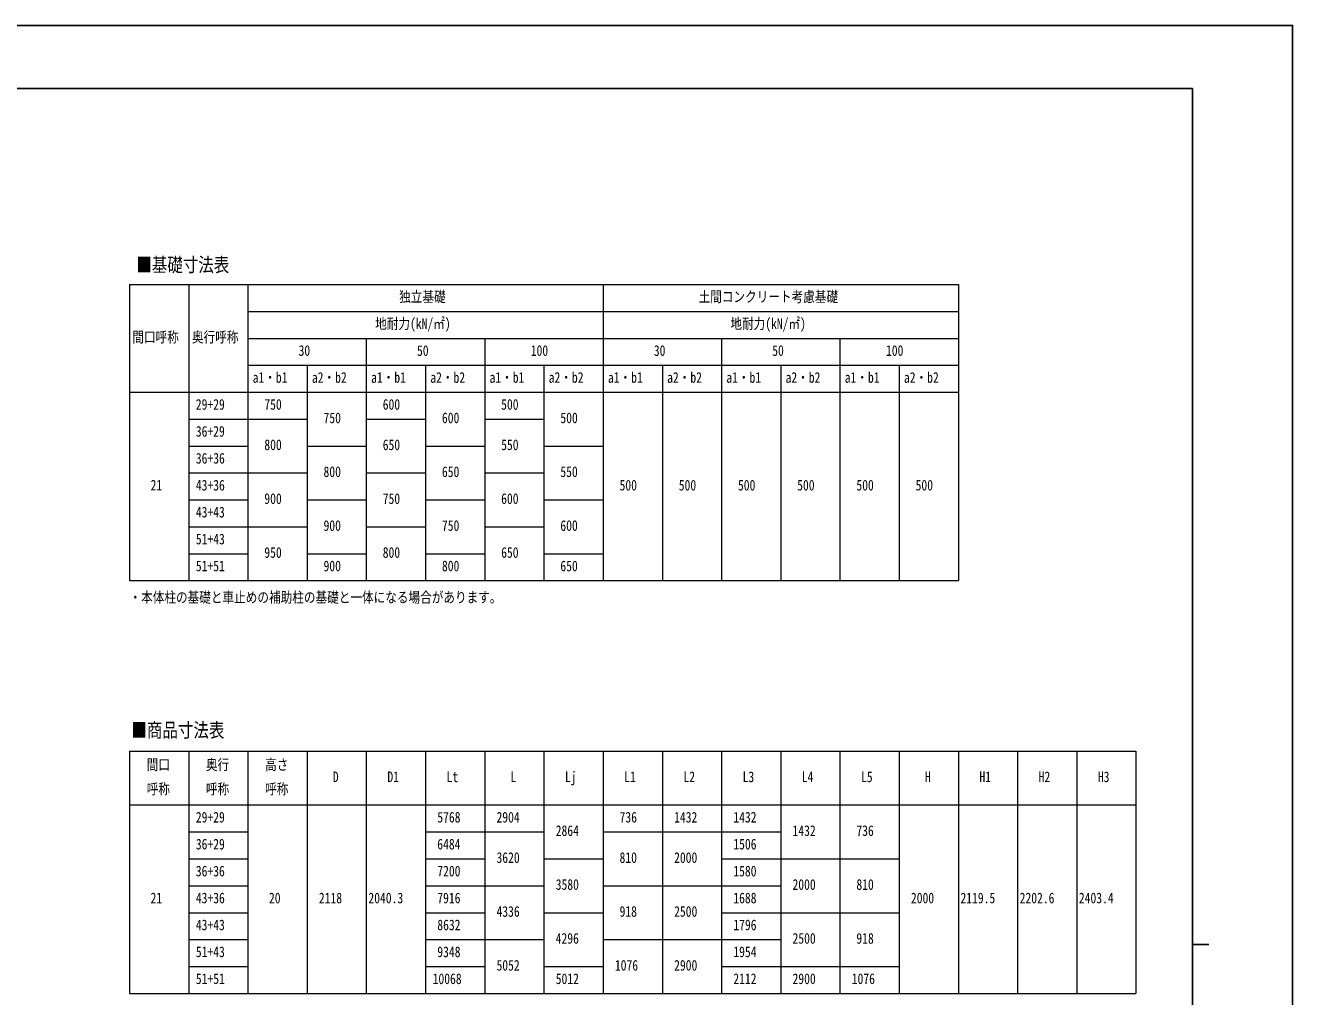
# Model space of a CAD drawing. Units: millimetres, scale not verified. Extents: x -13134 to 13134, y -8911 to 8914.
# Drawn here: x 1361 to 13134, y -105 to 8914 of the extents above; entities that cross this region are included whole.
import ezdxf
from ezdxf.enums import TextEntityAlignment as Align

# ---------------------------------------------------------------- set-up
doc = ezdxf.new("R2010")
doc.units = ezdxf.units.MM
doc.header["$LTSCALE"] = 40
doc.layers.add('0-1_TABLE1', color=7, linetype='Continuous', lineweight=18)
doc.layers.add('0-2_USER1', color=3, linetype='Continuous')
doc.layers.add('0-8_YKK_ZWAK', color=7, linetype='Continuous')
doc.styles.add('ＭＳ ゴシック', font='')
doc.styles.get('ＭＳ ゴシック').set_extended_font_data('MS Gothic')

msp = doc.modelspace()

# ---------------------------------------------------------------- linework, layer by layer
at = {"layer": '0-1_TABLE1'}
for p, q in [((2328.72, 6507.34), (10028.72, 6507.34)), ((2328.72, 6507.34), (2328.72, 3757.34)), ((2878.72, 6507.34), (2878.72, 3757.34)), ((6728.72, 6507.34), (6728.72, 3757.34)), ((3428.72, 6257.34), (10028.72, 6257.34)), ((3428.72, 6007.34), (10028.72, 6007.34)), ((7828.72, 6007.34), (7828.72, 3757.34)), ((8928.72, 6007.34), (8928.72, 3757.34)), ((3428.72, 5757.34), (10028.72, 5757.34)), ((7278.72, 5757.34), (7278.72, 3757.34)), ((8378.72, 5757.34), (8378.72, 3757.34)), ((9478.72, 5757.34), (9478.72, 3757.34)), ((2878.72, 5257.34), (3978.72, 5257.34)), ((4528.72, 5257.34), (5078.72, 5257.34)), ((5628.72, 5257.34), (6178.72, 5257.34)), ((2878.72, 5007.34), (3428.72, 5007.34)), ((3978.72, 5007.34), (4528.72, 5007.34)), ((5078.72, 5007.34), (5628.72, 5007.34)), ((6178.72, 5007.34), (6728.72, 5007.34)), ((2878.72, 4757.34), (3978.72, 4757.34)), ((4528.72, 4757.34), (5078.72, 4757.34)), ((5628.72, 4757.34), (6178.72, 4757.34)), ((2878.72, 4507.34), (3428.72, 4507.34)), ((3978.72, 4507.34), (4528.72, 4507.34)), ((5078.72, 4507.34), (5628.72, 4507.34)), ((6178.72, 4507.34), (6728.72, 4507.34)), ((4528.72, 4257.34), (5078.72, 4257.34)), ((5628.72, 4257.34), (6178.72, 4257.34)), ((2878.72, 4007.34), (3428.72, 4007.34)), ((3978.72, 4007.34), (4528.72, 4007.34)), ((5078.72, 4007.34), (5628.72, 4007.34)), ((6178.72, 4007.34), (6728.72, 4007.34)), ((2328.72, 2174.25), (11678.72, 2174.25)), ((2328.72, 2174.25), (2328.72, -75.75)), ((2878.72, 2174.25), (2878.72, -75.75)), ((3428.72, 2174.25), (3428.72, -75.75)), ((3978.72, 2174.25), (3978.72, -75.75)), ((4528.72, 2174.25), (4528.72, -75.75)), ((5078.72, 2174.25), (5078.72, -75.75)), ((7278.72, 2174.25), (7278.72, -75.75)), ((7828.72, 2174.25), (7828.72, -75.75)), ((8378.72, 2174.25), (8378.72, -75.75)), ((8928.72, 2174.25), (8928.72, -75.75)), ((9478.72, 2174.25), (9478.72, -75.75)), ((10028.72, 2174.25), (10028.72, -75.75)), ((10578.72, 2174.25), (10578.72, -75.75)), ((11128.72, 2174.25), (11128.72, -75.75)), ((11678.72, 2174.25), (11678.72, -75.75)), ((2328.72, 1674.25), (11678.72, 1674.25)), ((2878.72, 1424.25), (3428.72, 1424.25)), ((5078.72, 1424.25), (6178.72, 1424.25)), ((6728.72, 1424.25), (8378.72, 1424.25)), ((2878.72, 1174.25), (3428.72, 1174.25)), ((5078.72, 1174.25), (5628.72, 1174.25)), ((6178.72, 1174.25), (6728.72, 1174.25)), ((7828.72, 1174.25), (9478.72, 1174.25)), ((2878.72, 924.25), (3428.72, 924.25)), ((5078.72, 924.25), (6178.72, 924.25)), ((6728.72, 924.25), (8378.72, 924.25)), ((2878.72, 674.25), (3428.72, 674.25)), ((5078.72, 674.25), (5628.72, 674.25)), ((6178.72, 674.25), (6728.72, 674.25)), ((7828.72, 674.25), (9478.72, 674.25)), ((2878.72, 424.25), (3428.72, 424.25)), ((5078.72, 424.25), (6178.72, 424.25)), ((6728.72, 424.25), (8378.72, 424.25)), ((2878.72, 174.25), (3428.72, 174.25)), ((5078.72, 174.25), (5628.72, 174.25)), ((6178.72, 174.25), (6728.72, 174.25)), ((7828.72, 174.25), (9478.72, 174.25))]:
    msp.add_line(p, q, dxfattribs=at)
for points in [[(3428.72, 6507.34), (3428.72, 5257.34), (3428.72, 3757.34)], [(10028.72, 6507.34), (10028.72, 5757.34), (10028.72, 3757.34)], [(4528.72, 6007.34), (4528.72, 4757.34), (4528.72, 3757.34)], [(5628.72, 6007.34), (5628.72, 4757.34), (5628.72, 3757.34)], [(3978.72, 5757.34), (3978.72, 5007.34), (3978.72, 3757.34)], [(5078.72, 5757.34), (5078.72, 5007.34), (5078.72, 3757.34)], [(6178.72, 5757.34), (6178.72, 5007.34), (6178.72, 3757.34)], [(2328.72, 5507.34), (2878.72, 5507.34), (3428.72, 5507.34), (10028.72, 5507.34)], [(2878.72, 4257.34), (3428.72, 4257.34), (3978.72, 4257.34)], [(2328.72, 3757.34), (2878.72, 3757.34), (10028.72, 3757.34)], [(5628.72, 2174.25), (5628.72, 1424.25), (5628.72, 924.25), (5628.72, -75.75)], [(6178.72, 2174.25), (6178.72, 1174.25), (6178.72, -75.75)], [(6728.72, 2174.25), (6728.72, 924.25), (6728.72, -75.75)], [(2328.72, -75.75), (2878.72, -75.75), (3428.72, -75.75), (5078.72, -75.75), (9478.72, -75.75), (11678.72, -75.75)]]:
    msp.add_lwpolyline(points, dxfattribs=at)
at = {"layer": '0-8_YKK_ZWAK'}
for p, q in [((12204.16, 8328.6), (-11195.84, 8328.6)), ((12204.16, 8328.6), (12204.16, -7571.4)), ((12204.16, 378.6), (12354.16, 378.6))]:
    msp.add_line(p, q, dxfattribs=at)
msp.add_lwpolyline([(-12095.9, -8906.4), (13134.1, -8906.4), (13134.1, 8913.6), (-12095.9, 8913.6)], close=True, dxfattribs=at)

# ---------------------------------------------------------------- texts
at = {"layer": '0-1_TABLE1', "style": 'ＭＳ ゴシック', "width": 0.8}
for s, p in [('独立基礎', (4833.92, 6314.84)), ('土間コンクリート考慮基礎', (7615.52, 6314.84)), ('地耐力(kN/㎡)', (4610.72, 6064.84)), ('地耐力(kN/㎡)', (7910.72, 6064.84)), ('間口呼称', (2355.32, 5939.84)), ('奥行呼称', (2908.92, 5939.84)), ('30', (3899.52, 5814.84)), ('50', (4999.52, 5814.84)), ('100', (6056.32, 5814.84)), ('30', (7199.52, 5814.84)), ('50', (8299.52, 5814.84)), ('100', (9356.32, 5814.84)), ('a1・b1', (3473.32, 5564.84)), ('a2・b2', (4023.32, 5564.84)), ('a1・b1', (4573.32, 5564.84)), ('a2・b2', (5123.32, 5564.84)), ('a1・b1', (5673.32, 5564.84)), ('a2・b2', (6223.32, 5564.84)), ('a1・b1', (6773.32, 5564.84)), ('a2・b2', (7323.32, 5564.84)), ('a1・b1', (7873.32, 5564.84)), ('a2・b2', (8423.32, 5564.84)), ('a1・b1', (8973.32, 5564.84)), ('a2・b2', (9523.32, 5564.84)), ('29+29', (2944.92, 5314.84)), ('750', (3581.32, 5314.84)), ('600', (4681.32, 5314.84)), ('500', (5781.32, 5314.84)), ('750', (4131.32, 5189.84)), ('600', (5231.32, 5189.84)), ('500', (6331.32, 5189.84)), ('36+29', (2944.92, 5064.84)), ('800', (3581.32, 4939.84)), ('650', (4681.32, 4939.84)), ('550', (5781.32, 4939.84)), ('36+36', (2944.92, 4814.84)), ('800', (4131.32, 4689.84)), ('650', (5231.32, 4689.84)), ('550', (6331.32, 4689.84)), ('21', (2524.52, 4564.84)), ('43+36', (2944.92, 4564.84)), ('500', (6881.32, 4564.84)), ('500', (7431.32, 4564.84)), ('500', (7981.32, 4564.84)), ('500', (8531.32, 4564.84)), ('500', (9081.32, 4564.84)), ('500', (9631.32, 4564.84)), ('900', (3581.32, 4439.84)), ('750', (4681.32, 4439.84)), ('600', (5781.32, 4439.84)), ('43+43', (2944.92, 4314.84)), ('900', (4131.32, 4189.84)), ('750', (5231.32, 4189.84)), ('600', (6331.32, 4189.84)), ('51+43', (2944.92, 4064.84)), ('950', (3581.32, 3939.84)), ('800', (4681.32, 3939.84)), ('650', (5781.32, 3939.84)), ('51+51', (2944.92, 3814.84)), ('900', (4131.32, 3814.84)), ('800', (5231.32, 3814.84)), ('650', (6331.32, 3814.84)), ('間口', (2488.52, 1969.25)), ('奥行', (3038.52, 1969.25)), ('高さ', (3588.52, 1969.25)), ('呼称', (2488.52, 1744.25)), ('呼称', (3038.52, 1744.25)), ('呼称', (3588.52, 1744.25)), ('D', (4217.72, 1856.75)), ('D1', (4724.52, 1856.75)), ('Lt', (5274.52, 1856.75)), ('L', (5867.72, 1856.75)), ('Lj', (6374.52, 1856.75)), ('L1', (6924.52, 1856.75)), ('L2', (7474.52, 1856.75)), ('L3', (8024.52, 1856.75)), ('L4', (8574.52, 1856.75)), ('L5', (9124.52, 1856.75)), ('H', (9717.72, 1856.75)), ('H1', (10224.52, 1856.75)), ('H2', (10774.52, 1856.75)), ('H3', (11324.52, 1856.75)), ('29+29', (2944.92, 1481.75)), ('5768', (5188.12, 1481.75)), ('2904', (5738.12, 1481.75)), ('736', (6881.32, 1481.75)), ('1432', (7388.12, 1481.75)), ('1432', (7938.12, 1481.75)), ('2864', (6288.12, 1356.75)), ('1432', (8488.12, 1356.75)), ('736', (9081.32, 1356.75)), ('36+29', (2944.92, 1231.75)), ('6484', (5188.12, 1231.75)), ('1506', (7938.12, 1231.75)), ('3620', (5738.12, 1106.75)), ('810', (6881.32, 1106.75)), ('2000', (7388.12, 1106.75)), ('36+36', (2944.92, 981.75)), ('7200', (5188.12, 981.75)), ('1580', (7938.12, 981.75)), ('3580', (6288.12, 856.75)), ('2000', (8488.12, 856.75)), ('810', (9081.32, 856.75)), ('21', (2524.52, 731.75)), ('43+36', (2944.92, 731.75)), ('20', (3624.52, 731.75)), ('2118', (4088.12, 731.75)), ('2040.3', (4548.12, 731.75)), ('7916', (5188.12, 731.75)), ('1688', (7938.12, 731.75)), ('2000', (9588.12, 731.75)), ('2119.5', (10048.12, 731.75)), ('2202.6', (10598.12, 731.75)), ('2403.4', (11148.12, 731.75)), ('4336', (5738.12, 606.75)), ('918', (6881.32, 606.75)), ('2500', (7388.12, 606.75)), ('43+43', (2944.92, 481.75)), ('8632', (5188.12, 481.75)), ('1796', (7938.12, 481.75)), ('4296', (6288.12, 356.75)), ('2500', (8488.12, 356.75)), ('918', (9081.32, 356.75)), ('51+43', (2944.92, 231.75)), ('9348', (5188.12, 231.75)), ('1954', (7938.12, 231.75)), ('5052', (5738.12, 106.75)), ('1076', (6838.12, 106.75)), ('2900', (7388.12, 106.75)), ('51+51', (2944.92, -18.25)), ('10068', (5144.92, -18.25)), ('5012', (6288.12, -18.25)), ('2112', (7938.12, -18.25)), ('2900', (8488.12, -18.25)), ('1076', (9038.12, -18.25))]:
    msp.add_text(s, height=98.97, dxfattribs=at).set_placement(p, align=Align.BOTTOM_LEFT)
at = {"layer": '0-2_USER1', "style": 'ＭＳ ゴシック', "width": 0.8}
for s, height, p in [('■基礎寸法表', 132, (2391.9, 6585.6)), ('・本体柱の基礎と車止めの補助柱の基礎と一体になる場合があります。', 98.97, (2328.72, 3523.61)), ('■商品寸法表', 132, (2346.02, 2263.6))]:
    msp.add_text(s, height=height, dxfattribs=at).set_placement(p, align=Align.BOTTOM_LEFT)

doc.saveas('drawing.dxf')
